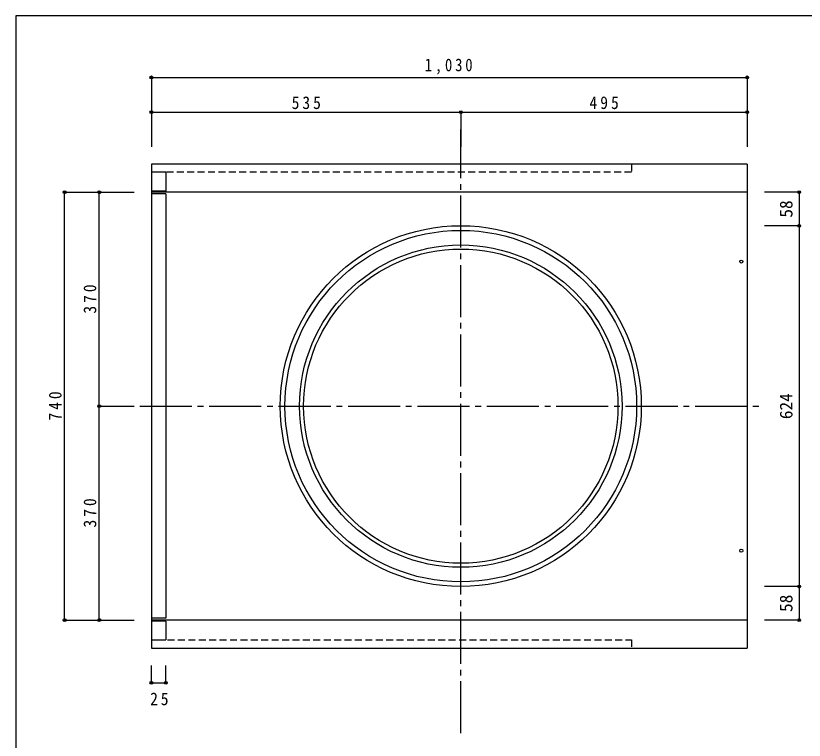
# Model space of a CAD drawing. Units: millimetres on the paper, enlarged 100 times, with parts at other scales. Extents: x -14200 to 14200, y -9940 to 9940.
# Drawn here: x -14200 to -568, y -2592 to 9940 of the extents above; entities that cross this region are included whole.
import ezdxf
from ezdxf.enums import TextEntityAlignment as Align

# ---------------------------------------------------------------- set-up
doc = ezdxf.new("R2010")
doc.units = ezdxf.units.MM
doc.header["$LTSCALE"] = 100
doc.header["$PDMODE"] = 32
doc.header["$PDSIZE"] = 50
doc.linetypes.add('CHAIN2', pattern=[12, 9, -1, 1, -1])
doc.linetypes.add('DASHED1', pattern=[1.8, 1.2, -0.6])
for name, color, linetype in [('0-0_0', 7, 'Continuous'), ('1-0', 7, 'Continuous'), ('1-8', 7, 'Continuous')]:
    doc.layers.add(name, color=color, linetype=linetype)
doc.styles.add('ＭＳ ゴシック', font='')
doc.styles.get('ＭＳ ゴシック').set_extended_font_data('MS Gothic')

msp = doc.modelspace()

# ---------------------------------------------------------------- linework, layer by layer
at = {"layer": '0-0_0'}
msp.add_lwpolyline([(-14200, -9940), (14200, -9940), (14200, 9940), (-14200, 9940)], close=True, dxfattribs=at)
at = {"layer": '1-0', "linetype": 'CHAIN2'}
for p, q in [((-6505.5, -2471.4), (-6505.5, 7973.2)), ((-12055.5, 3187.2), (-1255.5, 3187.2))]:
    msp.add_line(p, q, dxfattribs=at)
at = {"layer": '1-0'}
for p, q in [((-11855.5, 7373.2), (-11855.5, -998.8)), ((-1555.5, 7373.2), (-11855.5, 7373.2)), ((-1555.5, 7373.2), (-1555.5, -998.8)), ((-11605.5, 7232.2), (-11855.5, 7232.2)), ((-1555.5, 6887.2), (-11855.5, 6887.2)), ((-11605.5, 6857.2), (-11855.5, 6857.2)), ((-11605.5, 6857.2), (-11605.5, -482.8)), ((-11605.5, -482.8), (-11855.5, -482.8)), ((-1555.5, -512.8), (-11855.5, -512.8)), ((-11605.5, -532.8), (-11855.5, -532.8)), ((-11605.5, -532.8), (-11605.5, -857.8)), ((-11855.5, -857.8), (-11605.5, -857.8)), ((-11855.5, -998.8), (-1555.5, -998.8))]:
    msp.add_line(p, q, dxfattribs=at)
at = {"layer": '1-0', "linetype": 'DASHED1'}
for points in [[(-3555.5, 7373.2), (-3555.5, 7232.2), (-11755.5, 7232.2)], [(-11755.5, -857.8), (-3555.5, -857.8), (-3555.5, -998.8)]]:
    msp.add_lwpolyline(points, dxfattribs=at)
at = {"layer": '1-0'}
msp.add_lwpolyline([(-11605.5, 7232.2), (-11605.5, 6907.2), (-11855.5, 6907.2)], dxfattribs=at)
for radius in [3121, 3040, 2787.5, 2717.5]:
    msp.add_circle((-6505.5, 3187.2), radius, dxfattribs=at)
at = {"layer": '1-8'}
for p, q in [((-11855.5, 8873.2), (-1555.5, 8873.2)), ((-11855.5, 8873.2), (-11855.5, 8273.2)), ((-1555.5, 8873.2), (-1555.5, 8273.2)), ((-11855.5, 8273.2), (-6505.5, 8273.2)), ((-11855.5, 8273.2), (-11855.5, 7673.2)), ((-6505.5, 8273.2), (-6505.5, 7673.2)), ((-6505.5, 8273.2), (-1555.5, 8273.2)), ((-1555.5, 8273.2), (-1555.5, 7673.2)), ((-13355.5, -512.8), (-13355.5, 6887.2)), ((-13355.5, 6887.2), (-12755.5, 6887.2)), ((-12755.5, 3187.2), (-12755.5, 6887.2)), ((-12755.5, 6887.2), (-12155.5, 6887.2)), ((-655.5, 6887.2), (-1255.5, 6887.2)), ((-655.5, 6887.2), (-655.5, 6308.2)), ((-655.5, 6308.2), (-1255.5, 6308.2)), ((-655.5, 6308.2), (-1255.5, 6308.2)), ((-655.5, 6308.2), (-655.5, 66.2)), ((-12755.5, -512.8), (-12755.5, 3187.2)), ((-12755.5, 3187.2), (-12155.5, 3187.2)), ((-655.5, 66.2), (-1255.5, 66.2)), ((-655.5, 66.2), (-655.5, -512.8)), ((-13355.5, -512.8), (-12755.5, -512.8)), ((-12755.5, -512.8), (-12155.5, -512.8)), ((-655.5, -512.8), (-1255.5, -512.8)), ((-11855.5, -1598.8), (-11855.5, -1298.8)), ((-11605.5, -1598.8), (-11605.5, -1298.8)), ((-11855.5, -1598.8), (-11605.5, -1598.8))]:
    msp.add_line(p, q, dxfattribs=at)
for centre in [(-1655.5, 5687.2), (-1655.5, 687.2)]:
    msp.add_circle(centre, 25, dxfattribs=at)
for p in [(-11855.5, 8873.2), (-1555.5, 8873.2), (-11855.5, 8273.2), (-6505.5, 8273.2), (-1555.5, 8273.2), (-13355.5, 6887.2), (-12755.5, 6887.2), (-655.5, 6887.2), (-655.5, 6308.2), (-12755.5, 3187.2), (-655.5, 66.2), (-13355.5, -512.8), (-12755.5, -512.8), (-655.5, -512.8), (-11855.5, -1598.8), (-11605.5, -1598.8)]:
    msp.add_point(p, dxfattribs=at)

# ---------------------------------------------------------------- texts
at = {"layer": '1-8', "style": 'ＭＳ ゴシック'}
for s, p in [('58', (-705.5, 6447.7)), ('624', (-705.5, 2962.2)), ('58', (-705.5, -373.3))]:
    msp.add_text(s, height=219.9, rotation=90, dxfattribs=at).set_placement(p, align=Align.BOTTOM_LEFT)
at = {"layer": '1-8', "char_height": 219.9, "attachment_point": 7, "style": 'ＭＳ ゴシック'}
for s, insert in [('\\T1.38;\\W0.85;1,030', (-7130.5, 8923.2)), ('\\T1.38;\\W0.9;535', (-9430.5, 8323.2)), ('\\T1.38;\\W0.9;495', (-4280.5, 8323.2)), ('\\T1.36;\\W0.9;25', (-11876.7, -1989.6))]:
    msp.add_mtext(s, dxfattribs=dict(at, insert=insert))
at = {"layer": '1-8', "char_height": 219.9, "attachment_point": 7, "rotation": 90, "style": 'ＭＳ ゴシック'}
for s, insert in [('\\T1.38;\\W0.9;370', (-12805.5, 4787.2)), ('\\T1.38;\\W0.9;740', (-13405.5, 2937.2)), ('\\T1.38;\\W0.9;370', (-12805.5, 1087.2))]:
    msp.add_mtext(s, dxfattribs=dict(at, insert=insert))

doc.saveas('drawing.dxf')
